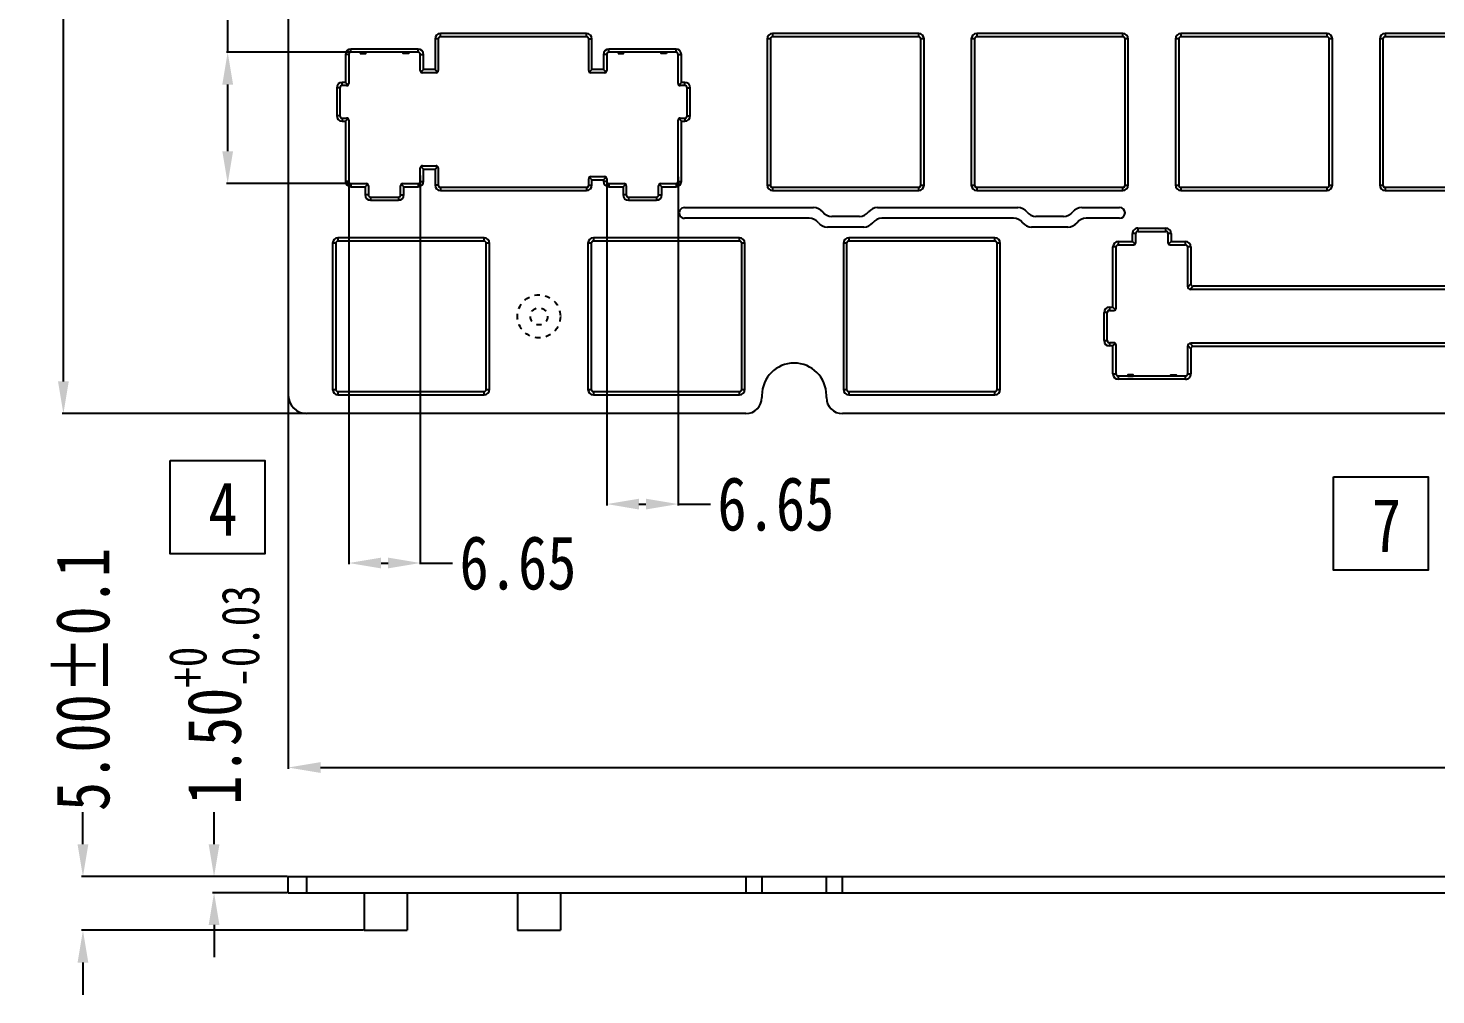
# Model space of a CAD drawing. Header units: inches. Extents: x -637 to 787, y 158 to 578.
# Drawn here: x -512.5 to -381.5, y 285.1 to 375.1 of the extents above; entities that cross this region are included whole.
import ezdxf

# ---------------------------------------------------------------- set-up
doc = ezdxf.new("R2010")
doc.units = ezdxf.units.IN
doc.header["$LTSCALE"] = 5
doc.header["$MEASUREMENT"] = 0
doc.header["$PDMODE"] = 3
doc.header["$PDSIZE"] = 0.3125
doc.linetypes.add('HIDDEN', pattern=[0.2, 0.1, -0.1])
doc.layers.get('0').update_dxf_attribs({"linetype": 'CONTINUOUS'})
doc.layers.get('Defpoints').update_dxf_attribs({"linetype": 'CONTINUOUS'})
doc.layers.add('DEFAULT_2', color=8, linetype='HIDDEN')
doc.styles.get("Standard").update_dxf_attribs({"font": 'txt', "width": 0.8})
doc.dimstyles.get("Standard").update_dxf_attribs({"dimtxt": 5, "dimasz": 3, "dimexe": 0.125, "dimexo": 0.0625, "dimgap": 0.09, "dimtad": 0, "dimzin": 4, "dimdsep": 46, "dimtxsty": 'Standard', "dimcen": 0.09, "dimclrd": 4, "dimclre": 4, "dimclrt": 6, "dimadec": 0, "dimazin": 0, "dimtp": 0.01, "dimtm": 0.01, "dimtfac": 1, "dimtofl": 0, "dimtmove": 0, "dimatfit": 3, "dimfxl": 0, "dimtolj": 1, "dimtzin": 4, "dimarcsym": 0})

# ---------------------------------------------------------------- blocks, each defined once
blk = doc.blocks.new('*D11')
at = {"color": 4, "lineweight": -2, "transparency": 16777216}
for p, q in [((-482.68, 361.02), (-482.68, 325.19)), ((-476.03, 361.36), (-476.03, 325.19)), ((-479.68, 325.31), (-479.03, 325.31)), ((-476.03, 325.31), (-473.03, 325.31))]:
    blk.add_line(p, q, dxfattribs=at)
at = {"color": 4, "transparency": 16777216}
for points in [[(-479.68, 325.81), (-479.68, 324.81), (-482.68, 325.31)], [(-479.03, 324.81), (-479.03, 325.81), (-476.03, 325.31)]]:
    blk.add_solid(points, dxfattribs=at)
at = {"layer": 'Defpoints', "color": 0, "transparency": 16777216}
for p in [(-482.68, 361.08), (-476.03, 361.42), (-476.03, 325.31)]:
    blk.add_point(p, dxfattribs=at)
at = {"color": 6, "transparency": 16777216, "insert": (-466.94, 325.31), "char_height": 5, "attachment_point": 5}
blk.add_mtext('\\A1;6.65', dxfattribs=at)
blk = doc.blocks.new('*D12')
at = {"color": 4, "lineweight": -2, "transparency": 16777216}
for p, q in [((-458.68, 360.86), (-458.68, 330.67)), ((-452.03, 361.24), (-452.03, 330.67)), ((-455.68, 330.79), (-455.03, 330.79)), ((-452.03, 330.79), (-449.03, 330.79))]:
    blk.add_line(p, q, dxfattribs=at)
at = {"color": 4, "transparency": 16777216}
for points in [[(-455.68, 331.29), (-455.68, 330.29), (-458.68, 330.79)], [(-455.03, 331.29), (-455.03, 330.29), (-452.03, 330.79)]]:
    blk.add_solid(points, dxfattribs=at)
at = {"layer": 'Defpoints', "color": 0, "transparency": 16777216}
for p in [(-458.68, 360.92), (-452.03, 361.31), (-452.03, 330.79)]:
    blk.add_point(p, dxfattribs=at)
at = {"color": 6, "transparency": 16777216, "insert": (-442.94, 330.79), "char_height": 5, "attachment_point": 5}
blk.add_mtext('\\A1;6.65', dxfattribs=at)
blk = doc.blocks.new('*D13')
at = {"color": 4, "lineweight": -2, "transparency": 16777216}
for p, q in [((-493.95, 372.81), (-493.95, 375.81)), ((-482.55, 372.81), (-494.07, 372.81)), ((-493.95, 363.6), (-493.95, 369.81)), ((-482.55, 360.6), (-494.07, 360.6))]:
    blk.add_line(p, q, dxfattribs=at)
at = {"color": 4, "transparency": 16777216}
for points in [[(-494.45, 369.81), (-493.45, 369.81), (-493.95, 372.81)], [(-494.45, 363.6), (-493.45, 363.6), (-493.95, 360.6)]]:
    blk.add_solid(points, dxfattribs=at)
at = {"layer": 'Defpoints', "color": 0, "transparency": 16777216}
for p in [(-493.95, 372.81), (-482.48, 372.81), (-482.48, 360.6)]:
    blk.add_point(p, dxfattribs=at)
at = {"color": 6, "transparency": 16777216, "insert": (-493.95, 382.56), "char_height": 5, "attachment_point": 5, "rotation": 90}
blk.add_mtext('\\A1;12.21', dxfattribs=at)
blk = doc.blocks.new('*D14')
at = {"color": 4, "lineweight": -2, "transparency": 16777216}
for p, q in [((-488.31, 340.84), (-488.31, 306.17)), ((-179.68, 335.69), (-179.68, 306.17)), ((-485.31, 306.29), (-352.23, 306.29)), ((-182.68, 306.29), (-315.76, 306.29))]:
    blk.add_line(p, q, dxfattribs=at)
at = {"color": 4, "transparency": 16777216}
for points in [[(-485.31, 306.79), (-485.31, 305.79), (-488.31, 306.29)], [(-182.68, 306.79), (-182.68, 305.79), (-179.68, 306.29)]]:
    blk.add_solid(points, dxfattribs=at)
at = {"layer": 'Defpoints', "color": 0, "transparency": 16777216}
for p in [(-488.31, 340.9), (-179.68, 335.75), (-179.68, 306.29)]:
    blk.add_point(p, dxfattribs=at)
at = {"color": 6, "transparency": 16777216, "insert": (-333.99, 306.29), "char_height": 5, "attachment_point": 5}
blk.add_mtext('\\A1;308.63%%P0{\\fSimSun|b0|i0|c134|p2;.10}', dxfattribs=at)
blk = doc.blocks.new('*D16')
at = {"color": 4, "lineweight": -2, "transparency": 16777216}
for p, q in [((-486.67, 457.3), (-509.36, 457.3)), ((-509.24, 454.3), (-509.24, 414.49)), ((-509.24, 342.2), (-509.24, 382.02)), ((-486.67, 339.2), (-509.36, 339.2))]:
    blk.add_line(p, q, dxfattribs=at)
at = {"color": 4, "transparency": 16777216}
for points in [[(-509.74, 454.3), (-508.74, 454.3), (-509.24, 457.3)], [(-509.74, 342.2), (-508.74, 342.2), (-509.24, 339.2)]]:
    blk.add_solid(points, dxfattribs=at)
at = {"layer": 'Defpoints', "color": 0, "transparency": 16777216}
for p in [(-509.24, 457.3), (-486.61, 457.3), (-486.61, 339.2)]:
    blk.add_point(p, dxfattribs=at)
at = {"color": 6, "transparency": 16777216, "insert": (-509.24, 398.25), "char_height": 5, "attachment_point": 5, "rotation": 90}
blk.add_mtext('\\A1;118.10%%P0{\\fSimSun|b0|i0|c134|p2;.10}', dxfattribs=at)
blk = doc.blocks.new('*D24')
at = {"color": 4, "lineweight": -2, "transparency": 16777216}
for p, q in [((-507.42, 299.15), (-507.42, 302.15)), ((-488.37, 296.15), (-507.54, 296.15)), ((-481.32, 291.15), (-507.54, 291.15)), ((-507.42, 288.15), (-507.42, 285.15))]:
    blk.add_line(p, q, dxfattribs=at)
at = {"color": 4, "transparency": 16777216}
for points in [[(-507.92, 299.15), (-506.92, 299.15), (-507.42, 296.15)], [(-507.92, 288.15), (-506.92, 288.15), (-507.42, 291.15)]]:
    blk.add_solid(points, dxfattribs=at)
at = {"layer": 'Defpoints', "color": 0, "transparency": 16777216}
for p in [(-507.42, 296.15), (-488.31, 296.15), (-481.26, 291.15)]:
    blk.add_point(p, dxfattribs=at)
at = {"color": 6, "transparency": 16777216, "insert": (-507.42, 314.48), "char_height": 5, "attachment_point": 5, "rotation": 90}
blk.add_mtext('\\A1;5.00%%P0{\\fSimSun|b0|i0|c134|p2;.1}', dxfattribs=at)
blk = doc.blocks.new('*D26')
at = {"color": 4, "lineweight": -2, "transparency": 16777216}
for p, q in [((-495.22, 299.15), (-495.22, 302.15)), ((-488.37, 296.15), (-495.35, 296.15)), ((-488.37, 294.65), (-495.35, 294.65)), ((-495.22, 291.65), (-495.22, 288.65))]:
    blk.add_line(p, q, dxfattribs=at)
at = {"color": 4, "transparency": 16777216}
for points in [[(-495.72, 299.15), (-494.72, 299.15), (-495.22, 296.15)], [(-495.72, 291.65), (-494.72, 291.65), (-495.22, 294.65)]]:
    blk.add_solid(points, dxfattribs=at)
at = {"layer": 'Defpoints', "color": 0, "transparency": 16777216}
for p in [(-495.22, 296.15), (-488.31, 296.15), (-488.31, 294.65)]:
    blk.add_point(p, dxfattribs=at)
at = {"color": 6, "transparency": 16777216, "insert": (-495.22, 313.04), "char_height": 5, "attachment_point": 5, "rotation": 90}
blk.add_mtext('\\A1;1.50{\\H0.7x;\\S+0^ -0.03;}', dxfattribs=at)

msp = doc.modelspace()

# ---------------------------------------------------------------- linework, layer by layer
at = {"color": 6, "linetype": 'Continuous'}
for p, q in [((-488.308, 455.602), (-488.308, 340.902)), ((-443.753, 374.052), (-443.753, 360.452)), ((-443.453, 374.052), (-443.753, 374.052)), ((-443.453, 374.052), (-443.453, 360.452)), ((-443.253, 374.552), (-443.253, 374.252)), ((-429.653, 374.552), (-443.253, 374.552)), ((-429.653, 374.252), (-443.253, 374.252)), ((-429.653, 374.252), (-429.653, 374.552)), ((-429.453, 360.452), (-429.453, 374.052)), ((-429.153, 374.052), (-429.453, 374.052)), ((-429.153, 360.452), (-429.153, 374.052)), ((-424.753, 374.052), (-424.753, 360.452)), ((-424.453, 374.052), (-424.753, 374.052)), ((-424.453, 374.052), (-424.453, 360.452)), ((-424.253, 374.552), (-424.253, 374.252)), ((-410.653, 374.552), (-424.253, 374.552)), ((-410.653, 374.252), (-424.253, 374.252)), ((-410.653, 374.252), (-410.653, 374.552)), ((-410.453, 360.452), (-410.453, 374.052)), ((-410.153, 374.052), (-410.453, 374.052)), ((-410.153, 360.452), (-410.153, 374.052)), ((-405.753, 374.052), (-405.753, 360.452)), ((-405.453, 374.052), (-405.753, 374.052)), ((-405.453, 374.052), (-405.453, 360.452)), ((-405.253, 374.552), (-405.253, 374.252)), ((-391.653, 374.552), (-405.253, 374.552)), ((-391.653, 374.252), (-405.253, 374.252)), ((-391.653, 374.252), (-391.653, 374.552)), ((-391.453, 360.452), (-391.453, 374.052)), ((-391.153, 374.052), (-391.453, 374.052)), ((-391.153, 360.452), (-391.153, 374.052)), ((-386.753, 374.052), (-386.753, 360.452)), ((-386.453, 374.052), (-386.753, 374.052)), ((-386.453, 374.052), (-386.453, 360.452)), ((-386.253, 374.552), (-386.253, 374.252)), ((-372.653, 374.552), (-386.253, 374.552)), ((-372.653, 374.252), (-386.253, 374.252)), ((-443.753, 360.452), (-443.453, 360.452)), ((-443.253, 360.252), (-443.253, 359.952)), ((-443.253, 360.252), (-429.653, 360.252)), ((-429.653, 359.952), (-429.653, 360.252)), ((-429.453, 360.452), (-429.153, 360.452)), ((-424.753, 360.452), (-424.453, 360.452)), ((-424.253, 360.252), (-424.253, 359.952)), ((-424.253, 360.252), (-410.653, 360.252)), ((-410.653, 359.952), (-410.653, 360.252)), ((-410.453, 360.452), (-410.153, 360.452)), ((-405.753, 360.452), (-405.453, 360.452)), ((-405.253, 360.252), (-405.253, 359.952)), ((-405.253, 360.252), (-391.653, 360.252)), ((-391.653, 359.952), (-391.653, 360.252)), ((-391.453, 360.452), (-391.153, 360.452)), ((-386.753, 360.452), (-386.453, 360.452)), ((-386.253, 360.252), (-386.253, 359.952)), ((-386.253, 360.252), (-372.653, 360.252)), ((-443.253, 359.952), (-429.653, 359.952)), ((-424.253, 359.952), (-410.653, 359.952)), ((-405.253, 359.952), (-391.653, 359.952)), ((-386.253, 359.952), (-372.653, 359.952)), ((-451.433, 358.372), (-439.432, 358.372)), ((-433.475, 358.372), (-420.432, 358.372)), ((-414.475, 358.372), (-410.953, 358.372)), ((-439.834, 357.372), (-451.433, 357.372)), ((-434.764, 356.552), (-438.141, 356.552)), ((-435.168, 357.552), (-437.74, 357.552)), ((-420.834, 357.372), (-433.072, 357.372)), ((-415.764, 356.552), (-419.141, 356.552)), ((-416.168, 357.552), (-418.74, 357.552)), ((-410.953, 357.372), (-414.072, 357.372)), ((-409.253, 356.457), (-409.253, 356.157)), ((-409.253, 356.457), (-406.653, 356.457)), ((-406.653, 356.157), (-406.653, 356.457)), ((-484.188, 355.052), (-484.188, 341.452)), ((-483.888, 355.052), (-484.188, 355.052)), ((-483.888, 355.052), (-483.888, 341.452)), ((-483.688, 355.552), (-483.688, 355.252)), ((-470.088, 355.552), (-483.688, 355.552)), ((-470.088, 355.252), (-483.688, 355.252)), ((-470.088, 355.252), (-470.088, 355.552)), ((-469.888, 341.452), (-469.888, 355.052)), ((-469.588, 355.052), (-469.888, 355.052)), ((-469.588, 341.452), (-469.588, 355.052)), ((-460.423, 355.052), (-460.423, 341.452)), ((-460.123, 355.052), (-460.423, 355.052)), ((-460.123, 355.052), (-460.123, 341.452)), ((-459.923, 355.552), (-459.923, 355.252)), ((-446.323, 355.552), (-459.923, 355.552)), ((-446.323, 355.252), (-459.923, 355.252)), ((-446.323, 355.252), (-446.323, 355.552)), ((-446.123, 341.452), (-446.123, 355.052)), ((-445.823, 355.052), (-446.123, 355.052)), ((-445.823, 341.452), (-445.823, 355.052)), ((-436.658, 355.052), (-436.658, 341.452)), ((-436.358, 355.052), (-436.658, 355.052)), ((-436.358, 355.052), (-436.358, 341.452)), ((-436.158, 355.552), (-436.158, 355.252)), ((-422.558, 355.552), (-436.158, 355.552)), ((-422.558, 355.252), (-436.158, 355.252)), ((-422.558, 355.252), (-422.558, 355.552)), ((-422.358, 341.452), (-422.358, 355.052)), ((-422.058, 355.052), (-422.358, 355.052)), ((-422.058, 341.452), (-422.058, 355.052)), ((-411.078, 355.207), (-411.078, 354.907)), ((-411.078, 355.207), (-409.753, 355.207)), ((-409.753, 355.207), (-409.753, 355.957)), ((-409.453, 355.957), (-409.753, 355.957)), ((-409.512, 354.966), (-409.753, 355.207)), ((-409.453, 355.107), (-409.453, 355.957)), ((-409.253, 356.157), (-406.653, 356.157)), ((-406.453, 355.957), (-406.453, 355.107)), ((-406.153, 355.957), (-406.453, 355.957)), ((-406.395, 354.966), (-406.153, 355.207)), ((-406.153, 355.957), (-406.153, 355.207)), ((-406.153, 355.207), (-404.828, 355.207)), ((-404.828, 354.907), (-404.828, 355.207)), ((-411.578, 349.107), (-411.578, 354.707)), ((-411.278, 354.707), (-411.578, 354.707)), ((-411.278, 349.007), (-411.278, 354.707)), ((-411.078, 354.907), (-409.653, 354.907)), ((-406.253, 354.907), (-404.828, 354.907)), ((-404.628, 354.707), (-404.628, 351.052)), ((-404.328, 354.707), (-404.628, 354.707)), ((-404.328, 354.707), (-404.328, 351.264)), ((-404.328, 351.264), (-404.618, 350.975)), ((-404.406, 350.763), (-404.116, 351.052)), ((-365.253, 350.752), (-404.328, 350.752)), ((-365.465, 351.052), (-404.116, 351.052)), ((-412.403, 345.997), (-412.403, 348.607)), ((-412.103, 348.607), (-412.403, 348.607)), ((-412.103, 345.997), (-412.103, 348.607)), ((-411.903, 349.107), (-411.903, 348.807)), ((-411.903, 349.107), (-411.578, 349.107)), ((-411.903, 348.807), (-411.478, 348.807)), ((-411.337, 348.866), (-411.578, 349.107)), ((-412.403, 345.997), (-412.103, 345.997)), ((-411.903, 345.797), (-411.903, 345.497)), ((-411.478, 345.797), (-411.903, 345.797)), ((-411.578, 345.497), (-411.903, 345.497)), ((-411.578, 345.497), (-411.337, 345.739)), ((-411.578, 342.897), (-411.578, 345.497)), ((-411.278, 342.897), (-411.278, 345.597)), ((-404.628, 345.452), (-404.628, 342.897)), ((-404.618, 345.53), (-404.328, 345.24)), ((-404.116, 345.452), (-404.405, 345.742)), ((-365.253, 345.752), (-404.328, 345.752)), ((-404.328, 345.24), (-404.328, 342.898)), ((-365.465, 345.452), (-404.116, 345.452)), ((-411.578, 342.897), (-411.278, 342.897)), ((-411.078, 342.697), (-411.078, 342.397)), ((-404.828, 342.697), (-411.078, 342.697)), ((-404.828, 342.397), (-411.078, 342.397)), ((-404.828, 342.397), (-404.828, 342.697)), ((-404.628, 342.898), (-404.328, 342.898)), ((-484.188, 341.452), (-483.888, 341.452)), ((-483.688, 341.252), (-483.688, 340.952)), ((-483.688, 341.252), (-470.088, 341.252)), ((-483.688, 340.952), (-470.088, 340.952)), ((-470.088, 340.952), (-470.088, 341.252)), ((-469.888, 341.452), (-469.588, 341.452)), ((-460.423, 341.452), (-460.123, 341.452)), ((-459.923, 341.252), (-459.923, 340.952)), ((-459.923, 341.252), (-446.323, 341.252)), ((-459.923, 340.952), (-446.323, 340.952)), ((-446.323, 340.952), (-446.323, 341.252)), ((-446.123, 341.452), (-445.823, 341.452)), ((-444.241, 340.902), (-444.241, 340.702)), ((-438.241, 340.702), (-438.241, 340.902)), ((-436.658, 341.452), (-436.358, 341.452)), ((-436.158, 341.252), (-436.158, 340.952)), ((-436.158, 341.252), (-422.558, 341.252)), ((-436.158, 340.952), (-422.558, 340.952)), ((-422.558, 340.952), (-422.558, 341.252)), ((-422.358, 341.452), (-422.058, 341.452)), ((-445.741, 339.202), (-486.608, 339.202)), ((-327.741, 339.202), (-436.741, 339.202))]:
    msp.add_line(p, q, dxfattribs=at)
at = {"color": 7, "linetype": 'Continuous'}
for p, q in [((-474.658, 374.052), (-474.658, 371.207)), ((-474.358, 374.052), (-474.658, 374.052)), ((-474.358, 374.052), (-474.358, 371.107)), ((-474.158, 374.252), (-474.158, 374.552)), ((-460.558, 374.552), (-474.158, 374.552)), ((-460.558, 374.252), (-474.158, 374.252)), ((-460.558, 374.252), (-460.558, 374.552)), ((-460.358, 371.107), (-460.358, 374.052)), ((-460.358, 374.052), (-460.058, 374.052)), ((-460.058, 371.207), (-460.058, 374.052)), ((-482.983, 372.607), (-482.983, 370.007)), ((-482.683, 372.607), (-482.983, 372.607)), ((-482.683, 372.607), (-482.683, 369.907)), ((-482.483, 372.807), (-482.483, 373.107)), ((-476.233, 373.107), (-482.483, 373.107)), ((-476.233, 372.807), (-482.483, 372.807)), ((-476.233, 372.807), (-476.233, 373.107)), ((-476.033, 371.107), (-476.033, 372.607)), ((-476.033, 372.607), (-475.733, 372.607)), ((-475.733, 371.207), (-475.733, 372.607)), ((-458.983, 372.607), (-458.983, 371.207)), ((-458.683, 372.607), (-458.983, 372.607)), ((-458.683, 372.607), (-458.683, 371.107)), ((-458.483, 372.807), (-458.483, 373.107)), ((-452.233, 373.107), (-458.483, 373.107)), ((-452.233, 372.807), (-458.483, 372.807)), ((-452.233, 372.807), (-452.233, 373.107)), ((-452.033, 369.907), (-452.033, 372.607)), ((-452.033, 372.607), (-451.733, 372.607)), ((-451.733, 370.007), (-451.733, 372.607)), ((-475.974, 370.966), (-475.733, 371.207)), ((-474.558, 370.907), (-475.833, 370.907)), ((-474.658, 371.207), (-475.733, 371.207)), ((-474.658, 371.207), (-474.417, 370.966)), ((-460.058, 371.207), (-460.3, 370.966)), ((-458.883, 370.907), (-460.158, 370.907)), ((-458.983, 371.207), (-460.058, 371.207)), ((-458.983, 371.207), (-458.742, 370.966)), ((-483.808, 369.507), (-483.808, 366.897)), ((-483.508, 369.507), (-483.808, 369.507)), ((-483.508, 369.507), (-483.508, 366.897)), ((-483.308, 369.707), (-483.308, 370.007)), ((-482.983, 370.007), (-483.308, 370.007)), ((-482.883, 369.707), (-483.308, 369.707)), ((-482.983, 370.007), (-482.742, 369.766)), ((-451.974, 369.766), (-451.733, 370.007)), ((-451.408, 369.707), (-451.833, 369.707)), ((-451.408, 370.007), (-451.733, 370.007)), ((-451.408, 369.707), (-451.408, 370.007)), ((-451.208, 366.897), (-451.208, 369.507)), ((-451.208, 369.507), (-450.908, 369.507)), ((-450.908, 366.897), (-450.908, 369.507)), ((-483.508, 366.897), (-483.808, 366.897)), ((-451.208, 366.897), (-450.908, 366.897)), ((-483.308, 366.697), (-483.308, 366.397)), ((-483.308, 366.697), (-482.883, 366.697)), ((-483.308, 366.397), (-482.983, 366.397)), ((-482.742, 366.639), (-482.983, 366.397)), ((-482.983, 366.397), (-482.983, 360.797)), ((-482.683, 366.497), (-482.683, 360.797)), ((-452.033, 360.797), (-452.033, 366.497)), ((-451.733, 366.397), (-451.974, 366.639)), ((-451.833, 366.697), (-451.408, 366.697)), ((-451.733, 360.797), (-451.733, 366.397)), ((-451.733, 366.397), (-451.408, 366.397)), ((-451.408, 366.697), (-451.408, 366.397)), ((-476.033, 360.797), (-476.033, 362.052)), ((-475.733, 361.952), (-475.974, 362.194)), ((-475.833, 362.252), (-474.558, 362.252)), ((-475.733, 360.797), (-475.733, 361.952)), ((-475.733, 361.952), (-474.658, 361.952)), ((-474.658, 361.952), (-474.417, 362.194)), ((-474.658, 361.952), (-474.658, 360.452)), ((-474.358, 362.052), (-474.358, 360.452)), ((-482.683, 360.797), (-482.983, 360.797)), ((-482.483, 360.597), (-482.483, 360.297)), ((-482.483, 360.597), (-481.058, 360.597)), ((-482.483, 360.297), (-481.158, 360.297)), ((-481.158, 360.297), (-480.917, 360.539)), ((-481.158, 360.297), (-481.158, 359.547)), ((-480.858, 360.397), (-480.858, 359.547)), ((-477.858, 359.547), (-477.858, 360.397)), ((-477.558, 360.297), (-477.8, 360.539)), ((-477.658, 360.597), (-476.233, 360.597)), ((-477.558, 359.547), (-477.558, 360.297)), ((-477.558, 360.297), (-476.233, 360.297)), ((-476.233, 360.597), (-476.233, 360.297)), ((-476.033, 360.797), (-475.733, 360.797)), ((-474.358, 360.452), (-474.658, 360.452)), ((-474.158, 360.252), (-474.158, 359.952)), ((-474.158, 360.252), (-460.558, 360.252)), ((-460.558, 360.252), (-460.558, 359.952)), ((-460.358, 360.452), (-460.358, 361.052)), ((-460.358, 360.452), (-460.058, 360.452)), ((-460.058, 360.952), (-460.3, 361.194)), ((-460.158, 361.252), (-458.883, 361.252)), ((-460.058, 360.452), (-460.058, 360.952)), ((-460.058, 360.952), (-458.983, 360.952)), ((-458.742, 361.194), (-458.983, 360.952)), ((-458.983, 360.952), (-458.983, 360.797)), ((-458.683, 360.797), (-458.983, 360.797)), ((-458.683, 361.052), (-458.683, 360.797)), ((-458.483, 360.597), (-458.483, 360.297)), ((-458.483, 360.597), (-457.058, 360.597)), ((-458.483, 360.297), (-457.158, 360.297)), ((-457.158, 360.297), (-456.917, 360.539)), ((-457.158, 360.297), (-457.158, 359.547)), ((-456.858, 360.397), (-456.858, 359.547)), ((-453.858, 359.547), (-453.858, 360.397)), ((-453.558, 360.297), (-453.8, 360.539)), ((-453.658, 360.597), (-452.233, 360.597)), ((-453.558, 359.547), (-453.558, 360.297)), ((-453.558, 360.297), (-452.233, 360.297)), ((-452.233, 360.597), (-452.233, 360.297)), ((-452.033, 360.797), (-451.733, 360.797)), ((-480.858, 359.547), (-481.158, 359.547)), ((-480.658, 359.347), (-480.658, 359.047)), ((-480.658, 359.347), (-478.058, 359.347)), ((-480.658, 359.047), (-478.058, 359.047)), ((-478.058, 359.347), (-478.058, 359.047)), ((-477.858, 359.547), (-477.558, 359.547)), ((-474.158, 359.952), (-460.558, 359.952)), ((-456.858, 359.547), (-457.158, 359.547)), ((-456.658, 359.347), (-456.658, 359.047)), ((-456.658, 359.347), (-454.058, 359.347)), ((-456.658, 359.047), (-454.058, 359.047)), ((-454.058, 359.347), (-454.058, 359.047)), ((-453.858, 359.547), (-453.558, 359.547)), ((-488.308, 294.65), (-488.308, 296.15)), ((-488.308, 296.15), (-215.078, 296.15)), ((-486.608, 296.15), (-486.608, 294.65)), ((-445.741, 296.15), (-445.741, 294.65)), ((-444.241, 296.15), (-444.241, 294.65)), ((-438.241, 294.65), (-438.241, 296.15)), ((-436.741, 294.65), (-436.741, 296.15)), ((-488.308, 294.65), (-214.778, 294.65)), ((-481.258, 294.65), (-481.258, 291.15)), ((-477.258, 294.65), (-477.258, 291.15)), ((-466.988, 294.65), (-466.988, 291.15)), ((-462.988, 294.65), (-462.988, 291.15)), ((-481.258, 291.15), (-477.258, 291.15)), ((-466.988, 291.15), (-462.988, 291.15))]:
    msp.add_line(p, q, dxfattribs=at)
for points in [[(-481.608, 372.707), (-481.108, 372.707), (-481.108, 372.807), (-481.608, 372.807)], [(-477.108, 372.707), (-477.608, 372.707), (-477.608, 372.807), (-477.108, 372.807)], [(-457.608, 372.707), (-457.108, 372.707), (-457.108, 372.807), (-457.608, 372.807)], [(-453.108, 372.707), (-453.608, 372.707), (-453.608, 372.807), (-453.108, 372.807)], [(-410.203, 342.697), (-409.703, 342.697), (-409.703, 342.797), (-410.203, 342.797)], [(-405.703, 342.697), (-406.203, 342.697), (-406.203, 342.797), (-405.703, 342.797)], [(-499.312, 334.844), (-490.503, 334.844), (-490.503, 326.178), (-499.312, 326.178)], [(-391.041, 333.314), (-382.232, 333.314), (-382.232, 324.648), (-391.041, 324.648)]]:
    msp.add_lwpolyline(points, close=True)
for centre, radius, start, end in [((-474.158, 374.052), 0.5, 90, 180), ((-474.158, 374.052), 0.2, 90, 180), ((-460.558, 374.052), 0.5, 0, 90), ((-460.558, 374.052), 0.2, 0, 90), ((-482.483, 372.607), 0.5, 90, 180), ((-482.483, 372.607), 0.2, 90, 180), ((-476.233, 372.607), 0.5, 0, 90), ((-476.233, 372.607), 0.2, 0, 90), ((-458.483, 372.607), 0.5, 90, 180), ((-458.483, 372.607), 0.2, 90, 180), ((-452.233, 372.607), 0.5, 0, 90), ((-452.233, 372.607), 0.2, 0, 90), ((-475.833, 371.107), 0.2, 180, 270), ((-474.558, 371.107), 0.2, 270, 0), ((-460.158, 371.107), 0.2, 180, 270), ((-458.883, 371.107), 0.2, 270, 0), ((-483.308, 369.507), 0.5, 90, 180), ((-483.308, 369.507), 0.2, 90, 180), ((-482.883, 369.907), 0.2, 270, 0), ((-451.833, 369.907), 0.2, 180, 270), ((-451.408, 369.507), 0.5, 0, 90), ((-451.408, 369.507), 0.2, 0, 90), ((-483.308, 366.897), 0.5, 180, 270), ((-483.308, 366.897), 0.2, 180, 270), ((-451.408, 366.897), 0.5, 270, 0), ((-451.408, 366.897), 0.2, 270, 0), ((-482.883, 366.497), 0.2, 0, 90), ((-451.833, 366.497), 0.2, 90, 180), ((-475.833, 362.052), 0.2, 90, 180), ((-474.558, 362.052), 0.2, 0, 90), ((-482.483, 360.797), 0.5, 180, 270), ((-482.483, 360.797), 0.2, 180, 270), ((-481.058, 360.397), 0.2, 0, 90), ((-477.658, 360.397), 0.2, 90, 180), ((-476.233, 360.797), 0.5, 270, 0), ((-476.233, 360.797), 0.2, 270, 0), ((-474.158, 360.452), 0.5, 180, 270), ((-474.158, 360.452), 0.2, 180, 270), ((-460.558, 360.452), 0.5, 270, 0), ((-460.558, 360.452), 0.2, 270, 0), ((-460.158, 361.052), 0.2, 90, 180), ((-458.483, 360.797), 0.5, 180, 270), ((-458.883, 361.052), 0.2, 0, 90), ((-458.483, 360.797), 0.2, 180, 270), ((-457.058, 360.397), 0.2, 0, 90), ((-453.658, 360.397), 0.2, 90, 180), ((-452.233, 360.797), 0.5, 270, 0), ((-452.233, 360.797), 0.2, 270, 0), ((-480.658, 359.547), 0.5, 180, 270), ((-480.658, 359.547), 0.2, 180, 270), ((-478.058, 359.547), 0.5, 270, 0), ((-478.058, 359.547), 0.2, 270, 0), ((-456.658, 359.547), 0.5, 180, 270), ((-456.658, 359.547), 0.2, 180, 270), ((-454.058, 359.547), 0.5, 270, 0), ((-454.058, 359.547), 0.2, 270, 0)]:
    msp.add_arc(centre, radius, start, end, dxfattribs=at)
at = {"color": 6, "linetype": 'Continuous'}
for centre, radius, start, end in [((-443.253, 374.052), 0.5, 90.00018, 180.00018), ((-443.253, 374.052), 0.2, 90.00001, 180), ((-429.653, 374.052), 0.5, 0.00018, 90), ((-429.653, 374.052), 0.2, 0.00002, 90), ((-424.253, 374.052), 0.5, 90.00018, 180.00018), ((-424.253, 374.052), 0.2, 90.00001, 180), ((-410.653, 374.052), 0.5, 0.00018, 90), ((-410.653, 374.052), 0.2, 0.00002, 90), ((-405.253, 374.052), 0.5, 90.00018, 180.00018), ((-405.253, 374.052), 0.2, 90.00001, 180), ((-391.653, 374.052), 0.5, 0.00018, 90), ((-391.653, 374.052), 0.2, 0.00001, 90), ((-386.253, 374.052), 0.5, 90.00018, 180.00018), ((-386.253, 374.052), 0.2, 90.00001, 180), ((-443.253, 360.452), 0.5, 180.00018, 270), ((-443.253, 360.452), 0.2, 180.00002, 270), ((-429.653, 360.452), 0.5, 270.00018, 0.00018), ((-429.653, 360.452), 0.2, 270.00001, 0), ((-424.253, 360.452), 0.5, 180.00018, 270), ((-424.253, 360.452), 0.2, 180.00002, 270), ((-410.653, 360.452), 0.5, 270.00018, 0.00018), ((-410.653, 360.452), 0.2, 270.00001, 0), ((-405.253, 360.452), 0.5, 180.00018, 270), ((-405.253, 360.452), 0.2, 180.00002, 270), ((-391.653, 360.452), 0.5, 270.00018, 0.00018), ((-391.653, 360.452), 0.2, 270.00002, 0), ((-386.253, 360.452), 0.5, 180.00018, 270), ((-386.253, 360.452), 0.2, 180.00002, 270), ((-451.433, 357.872), 0.5, 90, 270.00007), ((-439.432, 357.292), 1.08, 38.41927, 90), ((-437.738, 358.632), 1.08, 218.26711, 269.92517), ((-435.168, 358.632), 1.08, 270.00005, 321.58073), ((-433.474, 357.292), 1.08, 90.07483, 141.73289), ((-420.432, 357.292), 1.08, 38.41927, 89.99995), ((-418.738, 358.632), 1.08, 218.26711, 269.92517), ((-416.168, 358.632), 1.08, 270.00005, 321.58073), ((-414.474, 357.292), 1.08, 90.07483, 141.73289), ((-410.953, 357.872), 0.5, 270, 89.99993), ((-439.835, 356.292), 1.08, 38.26711, 89.92517), ((-438.141, 357.632), 1.08, 218.41927, 269.99995), ((-434.766, 357.632), 1.08, 270.07483, 321.73289), ((-433.072, 356.292), 1.08, 90.00005, 141.58073), ((-420.835, 356.292), 1.08, 38.26711, 89.92517), ((-419.141, 357.632), 1.08, 218.41927, 269.99995), ((-415.766, 357.632), 1.08, 270.07483, 321.73289), ((-414.072, 356.292), 1.08, 90, 141.58073), ((-409.253, 355.957), 0.5, 90.00001, 180.00001), ((-406.653, 355.957), 0.5, 0, 90), ((-483.688, 355.052), 0.5, 90.00018, 180.00018), ((-483.688, 355.052), 0.2, 90.00001, 180), ((-470.088, 355.052), 0.5, 0.00018, 90), ((-470.088, 355.052), 0.2, 0.00001, 90), ((-459.923, 355.052), 0.5, 90.00018, 180.00018), ((-459.923, 355.052), 0.2, 90.00001, 180), ((-446.323, 355.052), 0.5, 0.00018, 90), ((-446.323, 355.052), 0.2, 0.00001, 90), ((-436.158, 355.052), 0.5, 90.00018, 180.00018), ((-436.158, 355.052), 0.2, 90.00001, 180), ((-422.558, 355.052), 0.5, 0.00018, 90), ((-422.558, 355.052), 0.2, 0.00001, 90), ((-411.078, 354.707), 0.5, 90, 180), ((-409.653, 355.107), 0.2, 270, 0), ((-409.253, 355.957), 0.2, 90, 180), ((-406.653, 355.957), 0.2, 359.99999, 90), ((-406.253, 355.107), 0.2, 180, 270), ((-404.828, 354.707), 0.5, 0, 90), ((-411.078, 354.707), 0.2, 90, 180), ((-404.828, 354.707), 0.2, 360, 90), ((-404.328, 351.052), 0.3, 180, 270), ((-411.903, 348.607), 0.5, 90, 180), ((-411.903, 348.607), 0.2, 90, 180), ((-411.478, 349.007), 0.2, 270, 0), ((-411.903, 345.997), 0.5, 180.00001, 270), ((-411.903, 345.997), 0.2, 179.99999, 270), ((-411.478, 345.597), 0.2, 360, 90), ((-404.328, 345.452), 0.3, 90, 179.99108), ((-441.241, 340.902), 3, 0, 180), ((-411.078, 342.897), 0.5, 180, 270), ((-411.078, 342.897), 0.2, 180, 270), ((-404.828, 342.897), 0.5, 270.00001, 0.09011), ((-404.828, 342.897), 0.2, 269.99972, 0.03883), ((-486.608, 340.902), 1.7, 180, 270), ((-483.688, 341.452), 0.5, 180.00018, 270), ((-483.688, 341.452), 0.2, 180.00002, 270), ((-470.088, 341.452), 0.5, 270.00018, 0.00018), ((-470.088, 341.452), 0.2, 270.00002, 0), ((-459.923, 341.452), 0.5, 180.00018, 270), ((-459.923, 341.452), 0.2, 180.00002, 270), ((-446.323, 341.452), 0.5, 270.00018, 0.00018), ((-446.323, 341.452), 0.2, 270.00002, 0), ((-445.741, 340.702), 1.5, 270, 0), ((-436.741, 340.702), 1.5, 180, 270), ((-436.158, 341.452), 0.5, 180.00018, 270), ((-436.158, 341.452), 0.2, 180.00002, 270), ((-422.558, 341.452), 0.5, 270.00018, 0.00018), ((-422.558, 341.452), 0.2, 270.00002, 0)]:
    msp.add_arc(centre, radius, start, end, dxfattribs=at)
for points in [[(-404.328, 351.264), (-404.328, 351.225), (-404.321, 351.182), (-404.302, 351.148)], [(-404.302, 351.148), (-404.285, 351.116), (-404.256, 351.09), (-404.224, 351.074)], [(-404.224, 351.074), (-404.191, 351.058), (-404.153, 351.052), (-404.116, 351.052)], [(-404.306, 345.348), (-404.323, 345.315), (-404.328, 345.276), (-404.328, 345.239)], [(-404.233, 345.426), (-404.264, 345.409), (-404.291, 345.38), (-404.306, 345.348)], [(-404.116, 345.452), (-404.156, 345.452), (-404.198, 345.446), (-404.233, 345.426)]]:
    msp.add_open_spline(points, degree=3, dxfattribs=at)
at = {"layer": 'DEFAULT_2', "color": 6, "linetype": 'HIDDEN'}
for p, q in [((-438.585, 357.962), (-438.586, 357.963)), ((-434.322, 357.962), (-434.32, 357.963)), ((-419.585, 357.962), (-419.586, 357.963)), ((-415.322, 357.962), (-415.32, 357.963)), ((-414.475, 358.372), (-414.474, 358.372)), ((-438.988, 356.963), (-438.987, 356.962)), ((-438.142, 356.552), (-438.141, 356.552)), ((-437.74, 357.552), (-437.738, 357.552)), ((-435.167, 357.552), (-435.168, 357.552)), ((-434.764, 356.552), (-434.766, 356.552)), ((-433.918, 356.963), (-433.919, 356.962)), ((-419.988, 356.963), (-419.987, 356.962)), ((-419.142, 356.552), (-419.141, 356.552)), ((-418.74, 357.552), (-418.738, 357.552)), ((-416.167, 357.552), (-416.168, 357.552)), ((-415.764, 356.552), (-415.766, 356.552)), ((-414.918, 356.963), (-414.919, 356.962)), ((-414.073, 357.372), (-414.072, 357.372))]:
    msp.add_line(p, q, dxfattribs=at)
for radius in [2, 0.8]:
    msp.add_circle((-464.988, 348.252), radius, dxfattribs=at)

# ---------------------------------------------------------------- texts
at = {"char_height": 5, "width": 6.76498, "attachment_point": 1}
for s, insert in [('4', (-495.745, 332.856)), ('7', (-387.474, 331.326))]:
    msp.add_mtext(s, dxfattribs=dict(at, insert=insert))

# ---------------------------------------------------------------- dimensions: what is measured, and where the dimension line sits
for base, p1, p2, text, picture, middle in [((-509.237, 457.302), (-486.608, 339.202), (-486.608, 457.302), '<>%%P0{\\fSimSun|b0|i0|c134|p2;.10}', '*D16', (-509.237, 398.252)), ((-495.221, 296.15), (-488.308, 294.65), (-488.308, 296.15), '<>{\\H0.7x;\\S+0^ -0.03;}', '*D26', (-495.221, 313.04)), ((-507.419, 296.15), (-481.258, 291.15), (-488.308, 296.15), '<>%%P0{\\fSimSun|b0|i0|c134|p2;.1}', '*D24', (-507.419, 314.476))]:
    dim = msp.add_linear_dim(base=base, p1=p1, p2=p2, angle=90, text=text, dimstyle='Standard')
    dim.commit()
    dim.dimension.update_dxf_attribs({"geometry": picture, "text_midpoint": middle})
dim = msp.add_linear_dim(base=(-493.95, 372.807), p1=(-482.483, 360.597), p2=(-482.483, 372.807), angle=90, dimstyle='Standard')
dim.commit()
dim.dimension.update_dxf_attribs({"geometry": '*D13', "text_midpoint": (-493.95, 382.564)})
dim = msp.add_linear_dim(base=(-476.033, 325.311), p1=(-482.683, 361.08), p2=(-476.033, 361.425), dimstyle='Standard')
dim.commit()
dim.dimension.update_dxf_attribs({"geometry": '*D11', "text_midpoint": (-466.943, 325.311), "dimtype": 160})
dim = msp.add_linear_dim(base=(-452.033, 330.793), p1=(-458.683, 360.925), p2=(-452.033, 361.306), dimstyle='Standard')
dim.commit()
dim.dimension.update_dxf_attribs({"geometry": '*D12', "text_midpoint": (-442.943, 330.793)})
dim = msp.add_linear_dim(base=(-179.678, 306.291), p1=(-488.308, 340.902), p2=(-179.678, 335.752), text='<>%%P0{\\fSimSun|b0|i0|c134|p2;.10}', dimstyle='Standard')
dim.commit()
dim.dimension.update_dxf_attribs({"geometry": '*D14', "text_midpoint": (-333.993, 306.291), "dimtype": 160})

doc.saveas('drawing.dxf')
